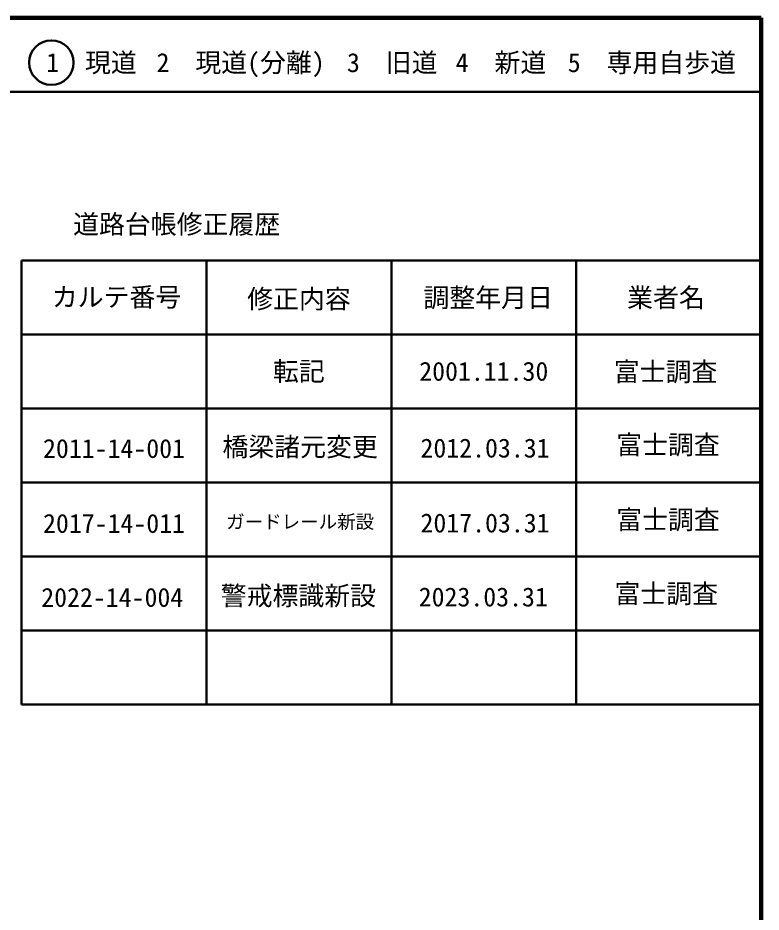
# Model space of a CAD drawing. Units: millimetres on the paper, enlarged 1000 times. Extents: x 40000 to 680000, y 20000 to 380000.
# Drawn here: x 579500 to 680000, y 259159 to 380000 of the extents above; entities that cross this region are included whole.
import ezdxf
from ezdxf.enums import TextEntityAlignment as Align

# ---------------------------------------------------------------- set-up
doc = ezdxf.new("R2010")
doc.units = ezdxf.units.MM
doc.header["$LTSCALE"] = 1000
for name, color, linetype, lineweight in [('M-TTL', 2, 'Continuous', 140), ('M-TTL-FRAM', 2, 'Continuous', 50), ('M-TTL-LINE', 7, 'Continuous', 50), ('M-TTL-TXT', 7, 'Continuous', 13)]:
    doc.layers.add(name, color=color, linetype=linetype, lineweight=lineweight)
doc.styles.add('ＭＳ ゴシック', font='')
doc.styles.get('ＭＳ ゴシック').set_extended_font_data('MS Gothic')

msp = doc.modelspace()

# ---------------------------------------------------------------- linework, layer by layer
at = {"layer": 'M-TTL'}
for p, q in [((680000, 380000), (40000, 380000)), ((680000, 20000), (680000, 380000))]:
    msp.add_line(p, q, dxfattribs=at)
at = {"layer": 'M-TTL-FRAM'}
for p, q in [((580000, 347197), (580000, 287197)), ((580000, 347197), (680000, 347197)), ((580000, 287197), (680000, 287197))]:
    msp.add_line(p, q, dxfattribs=at)
at = {"layer": 'M-TTL-LINE'}
for p, q in [((40000, 370000), (680000, 370000)), ((605000, 347197), (605000, 287197)), ((630000, 347197), (630000, 287197)), ((655000, 347197), (655000, 287197)), ((580000, 337197), (680000, 337197)), ((580000, 327197), (680000, 327197)), ((580000, 317197), (680000, 317197)), ((580000, 307197), (680000, 307197)), ((580000, 297197), (680000, 297197))]:
    msp.add_line(p, q, dxfattribs=at)
msp.add_circle((584031, 373958), 3000, dxfattribs=at)

# ---------------------------------------------------------------- texts
at = {"layer": 'M-TTL-TXT', "style": 'ＭＳ ゴシック'}
for s, height, p in [('1\u3000現道', 2566, (589448, 373958)), ('2\u3000現道(分離)', 2566, (609619, 373958)), ('3\u3000旧道', 2566, (630121, 373958)), ('4\u3000新道', 2566, (644824, 373958)), ('5\u3000専用自歩道', 2566, (665228, 373958)), ('道路台帳修正履歴', 2566, (600968, 352113)), ('カルテ番号', 2566, (592839, 342277)), ('修正内容', 2566, (617509, 342023)), ('調整年月日', 2566, (643089, 342197)), ('業者名', 2566, (667134, 342197)), ('転記', 2566, (617500, 332245)), ('富士調査', 2566, (667077, 332189)), ('2001.11.30', 2566, (642500, 332245)), ('富士調査', 2566, (667412, 322315)), ('2011-14-001', 2566, (592500, 321813)), ('橋梁諸元変更', 2566, (617667, 322038)), ('2012.03.31', 2566, (642667, 321870)), ('ガードレール新設', 1833, (617667, 311913)), ('2017.03.31', 2566, (642667, 311745)), ('富士調査', 2566, (667412, 312191)), ('2017-14-011', 2566, (592500, 311689)), ('警戒標識新設', 2566, (617429, 301916)), ('富士調査', 2566, (667174, 302194)), ('2022-14-004', 2566, (592262, 301692)), ('2023.03.31', 2566, (642429, 301749))]:
    msp.add_text(s, height=height, dxfattribs=at).set_placement(p, align=Align.MIDDLE_CENTER)

doc.saveas('drawing.dxf')
